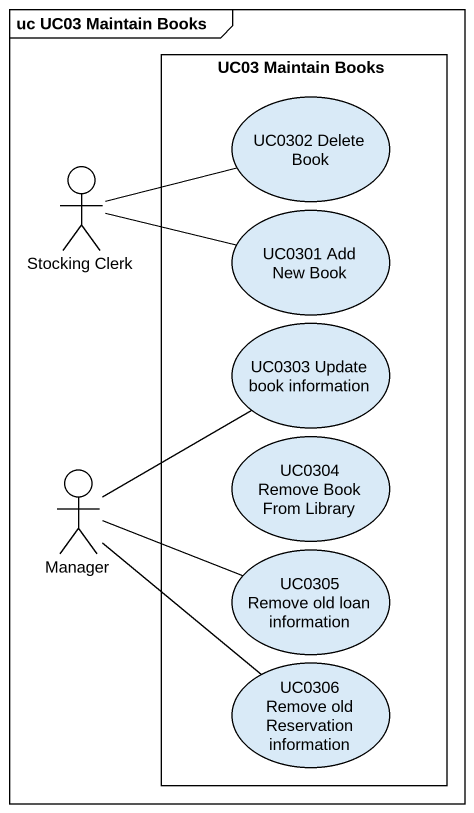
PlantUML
@startuml
mainframe uc UC03 Maintain Books
rectangle "UC03 Maintain Books" as UC03_Maintain_Books {
  usecase "UC0302 Delete Book" as UC0302_Delete_Book
  usecase "UC0301 Add New Book" as UC0301_Add_New_Book
  usecase "UC0303 Update book information" as UC0303_Update_book
  usecase "UC0304 Remove Book From Library" as UC0304_Remove_Book_From
  usecase "UC0305 Remove old loan information" as UC0305_Remove_old_loan
  usecase "UC0306 Remove old Reservation information" as UC0306_Remove_old
}
actor "Stocking Clerk" as Stocking_Clerk
actor Manager
UC0302_Delete_Book -left- Stocking_Clerk
Stocking_Clerk -right- UC0301_Add_New_Book
Manager -up- UC0303_Update_book
Manager -right- UC0305_Remove_old_loan
Manager -- UC0306_Remove_old
@enduml
